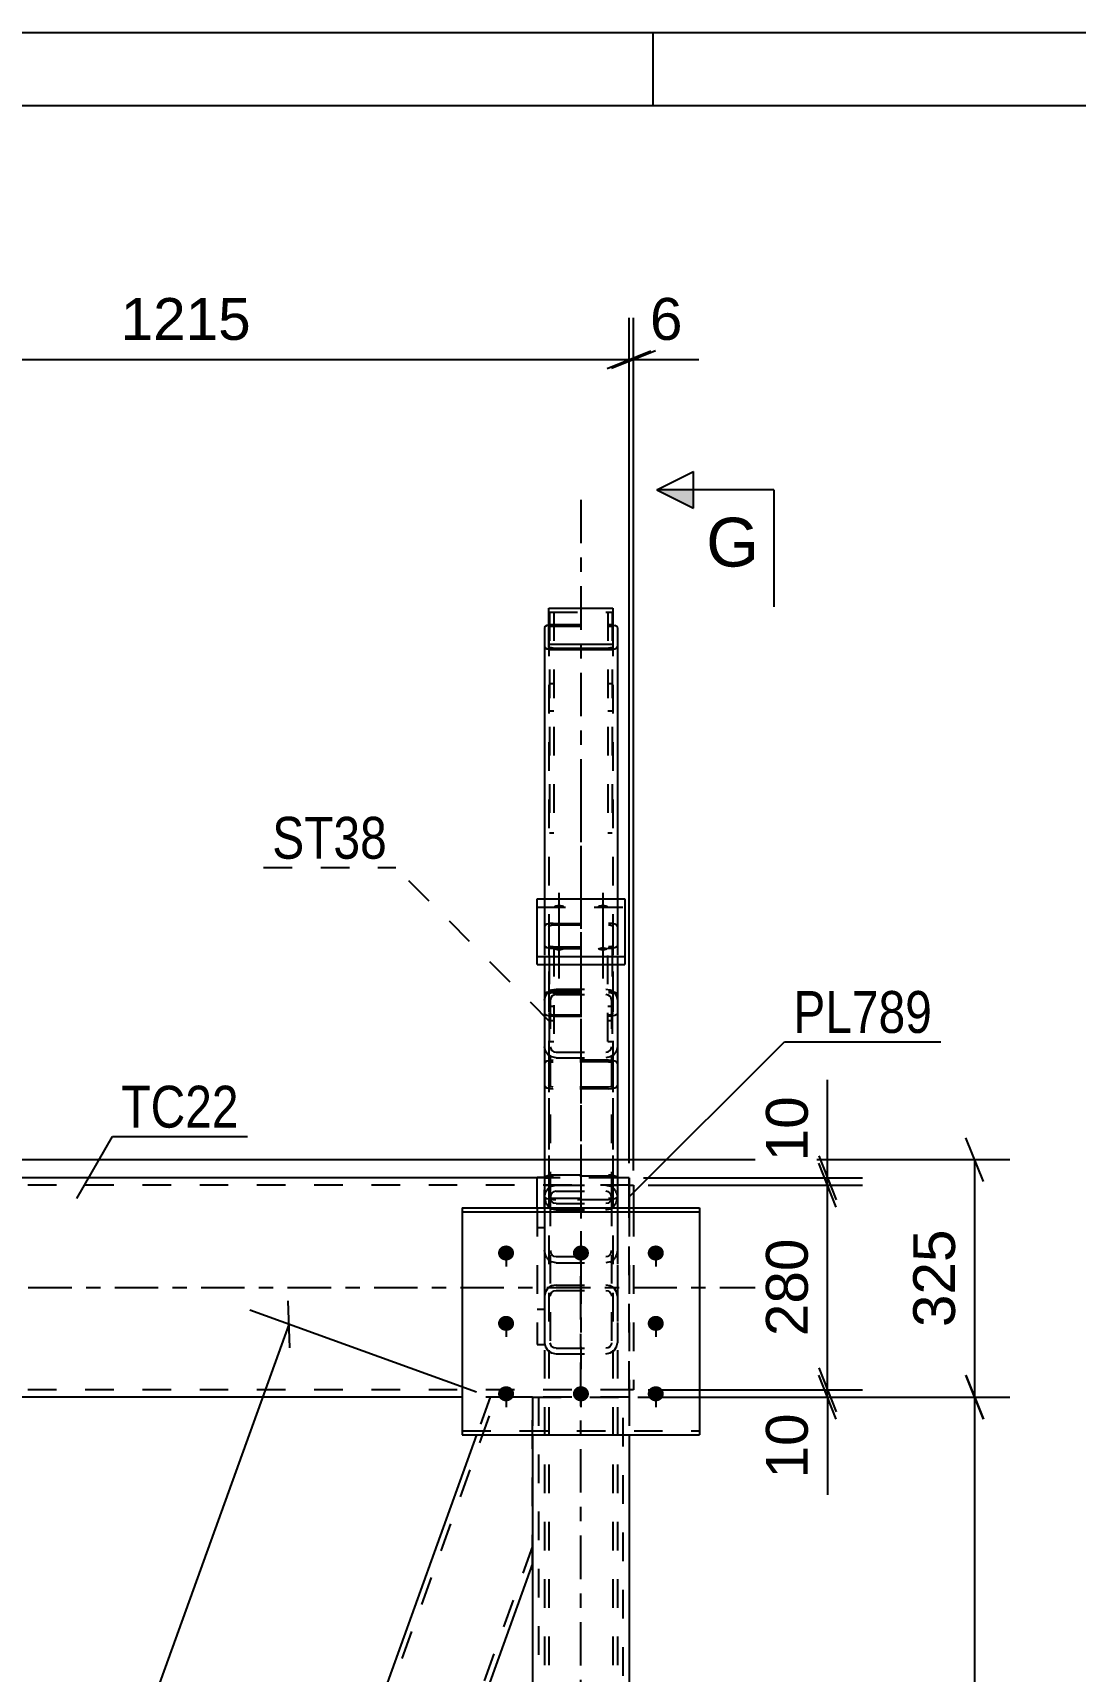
# Model space of a CAD drawing. Header units: millimetres. Extents: x -353 to 488, y -226 to 368.
# Drawn here: x -184.3 to -113, y 256.3 to 368.4 of the extents above; entities that cross this region are included whole.
import ezdxf

# ---------------------------------------------------------------- set-up
doc = ezdxf.new("R2010")
doc.units = ezdxf.units.MM
doc.linetypes.add('DXK_LINE_DOT2', pattern=[3.9198, 1.9599, -1.9599])
doc.linetypes.add('DXK_LINE_DOT3', pattern=[5.9187, 2.979, -0.9799, 0.9799, -0.9799])
doc.styles.add('Arial', font='ARIAL.TTF', dxfattribs={"height": 0.2})
doc.styles.add('Arial Narrow', font='ARIALN.TTF', dxfattribs={"height": 0.2})

# ---------------------------------------------------------------- blocks, each defined once
blk = doc.blocks.new('Unknown-284857872-7001')
at = {"color": 5, "linetype": 'Continuous'}
for p, q in [((488.14, 368.39), (-352.86, 368.39)), ((-141.86, 363.39), (-141.86, 368.39)), ((483.14, 363.39), (-347.86, 363.39))]:
    blk.add_line(p, q, dxfattribs=at)
blk = doc.blocks.new('Part-284857872-17373 - 17312')
at = {"color": 2, "linetype": 'Continuous'}
for p, q in [((-149.01, 326.28), (-149.01, 329.01)), ((-149.01, 329.01), (-144.61, 329.01)), ((-144.61, 329.01), (-144.61, 326.28)), ((-149.01, 326.56), (-144.61, 326.56)), ((-149.01, 326.28), (-144.61, 326.28))]:
    blk.add_line(p, q, dxfattribs=at)
at = {"color": 7, "linetype": 'DXK_LINE_DOT2'}
blk.add_line((-149.01, 328.73), (-144.61, 328.73), dxfattribs=at)
blk = doc.blocks.new('Part-284857872-17313 - 17312')
at = {"color": 2, "linetype": 'Continuous'}
for p, q in [((-149.81, 290.03), (-204.24, 290.03)), ((-143.51, 290.03), (-144.31, 290.03)), ((-143.51, 290.03), (-143.51, 289.03)), ((-143.51, 289.03), (-143.51, 287.98)), ((-154.93, 275.03), (-204.24, 275.03))]:
    blk.add_line(p, q, dxfattribs=at)
at = {"color": 7, "linetype": 'DXK_LINE_DOT2'}
for p, q in [((-204.24, 290.03), (-204.24, 275.03)), ((-143.51, 289.53), (-204.24, 289.53)), ((-144.31, 290.03), (-149.81, 290.03)), ((-143.51, 289.03), (-143.51, 289.96)), ((-143.51, 287.98), (-143.51, 275.03)), ((-143.51, 275.53), (-204.24, 275.53)), ((-143.51, 275.03), (-154.93, 275.03)), ((-143.51, 275.53), (-143.51, 275.57))]:
    blk.add_line(p, q, dxfattribs=at)
at = {"color": 7, "linetype": 'DXK_LINE_DOT3'}
blk.add_line((-214.24, 282.53), (-133.51, 282.53), dxfattribs=at)
blk = doc.blocks.new('Part-284857872-17315 - 17312')
at = {"color": 7, "linetype": 'DXK_LINE_DOT2'}
for p, q in [((-204.24, 131.77), (-152.59, 275.03)), ((-153.02, 275.03), (-153.95, 272.44)), ((-150.11, 275.03), (-153.02, 275.03)), ((-150.11, 275.03), (-150.11, 272.44)), ((-150.11, 264.83), (-198.52, 130.53))]:
    blk.add_line(p, q, dxfattribs=at)
at = {"color": 2, "linetype": 'Continuous'}
for p, q in [((-153.95, 272.44), (-204.24, 132.95)), ((-150.11, 272.44), (-150.11, 263.65)), ((-150.11, 263.65), (-198.09, 130.53))]:
    blk.add_line(p, q, dxfattribs=at)
blk = doc.blocks.new('Part-284857872-17316 - 17312')
at = {"color": 7, "linetype": 'DXK_LINE_DOT3'}
blk.add_line((-146.81, 120.53), (-146.81, 285.03), dxfattribs=at)
at = {"color": 7, "linetype": 'DXK_LINE_DOT2'}
for p, q in [((-150.11, 263.65), (-150.11, 275.03)), ((-150.11, 275.03), (-143.51, 275.03)), ((-149.71, 275.03), (-149.71, 130.53)), ((-143.91, 130.53), (-143.91, 275.03)), ((-143.51, 275.03), (-143.51, 272.44))]:
    blk.add_line(p, q, dxfattribs=at)
at = {"color": 2, "linetype": 'Continuous'}
for p, q in [((-143.51, 272.44), (-143.51, 130.53)), ((-150.11, 263.65), (-150.11, 130.53))]:
    blk.add_line(p, q, dxfattribs=at)
blk = doc.blocks.new('Part-284857872-17319 - 17312')
at = {"color": 7, "linetype": 'DXK_LINE_DOT2'}
for p, q in [((-148.81, 289.47), (-148.51, 289.54)), ((-148.51, 289.54), (-145.11, 289.54)), ((-145.11, 289.54), (-144.8, 289.47)), ((-149.31, 288.68), (-149.31, 278.75)), ((-149.3, 288.73), (-149.26, 288.93)), ((-149.26, 288.93), (-149.24, 289.01)), ((-148.87, 288.85), (-148.91, 288.68)), ((-148.91, 288.68), (-148.91, 278.75)), ((-148.51, 289.11), (-148.66, 289.08)), ((-148.51, 289.11), (-145.11, 289.11)), ((-144.95, 289.08), (-145.11, 289.11)), ((-144.71, 288.68), (-144.74, 288.85)), ((-144.71, 288.68), (-144.71, 278.75)), ((-144.37, 289.01), (-144.35, 288.93)), ((-144.35, 288.93), (-144.31, 288.73)), ((-144.31, 287.98), (-144.31, 278.75)), ((-149.24, 284.74), (-149.31, 285.07)), ((-148.91, 285.07), (-148.87, 284.9)), ((-144.74, 284.9), (-144.71, 285.07)), ((-144.31, 285.07), (-144.37, 284.74)), ((-148.51, 284.22), (-148.81, 284.28)), ((-148.66, 284.67), (-148.51, 284.64)), ((-148.51, 284.64), (-145.11, 284.64)), ((-148.51, 284.22), (-145.11, 284.22)), ((-145.11, 284.64), (-144.95, 284.67)), ((-144.8, 284.28), (-145.11, 284.22)), ((-148.81, 282.64), (-149.07, 282.48)), ((-148.51, 282.7), (-148.81, 282.64)), ((-148.51, 282.7), (-145.11, 282.7)), ((-144.8, 282.64), (-145.11, 282.7)), ((-144.54, 282.48), (-144.8, 282.64)), ((-149.24, 282.23), (-149.31, 281.94)), ((-149.07, 282.48), (-149.24, 282.23)), ((-148.91, 281.94), (-148.87, 282.09)), ((-148.87, 282.09), (-148.79, 282.21)), ((-148.79, 282.21), (-148.66, 282.29)), ((-148.66, 282.29), (-148.51, 282.32)), ((-148.51, 282.32), (-145.11, 282.32)), ((-145.11, 282.32), (-144.95, 282.29)), ((-144.95, 282.29), (-144.82, 282.21)), ((-144.82, 282.21), (-144.74, 282.09)), ((-144.74, 282.09), (-144.71, 281.94)), ((-144.37, 282.23), (-144.54, 282.48)), ((-144.31, 281.94), (-144.37, 282.23)), ((-149.31, 278.75), (-149.24, 278.46)), ((-149.24, 278.46), (-149.07, 278.22)), ((-149.07, 278.22), (-148.81, 278.05)), ((-148.87, 278.61), (-148.91, 278.75)), ((-148.79, 278.48), (-148.87, 278.61)), ((-148.81, 278.05), (-148.51, 278)), ((-148.66, 278.4), (-148.79, 278.48)), ((-148.51, 278.37), (-148.66, 278.4)), ((-148.51, 278.37), (-145.11, 278.37)), ((-144.95, 278.4), (-145.11, 278.37)), ((-145.11, 278), (-144.8, 278.05)), ((-144.82, 278.48), (-144.95, 278.4)), ((-144.74, 278.61), (-144.82, 278.48)), ((-144.8, 278.05), (-144.54, 278.22)), ((-144.71, 278.75), (-144.74, 278.61)), ((-144.54, 278.22), (-144.37, 278.46)), ((-144.37, 278.46), (-144.31, 278.75)), ((-148.51, 278), (-145.11, 278))]:
    blk.add_line(p, q, dxfattribs=at)
at = {"color": 7, "linetype": 'DXK_LINE_DOT3'}
blk.add_line((-146.81, 290.3), (-146.81, 276.93), dxfattribs=at)
at = {"color": 2, "linetype": 'Continuous'}
for p, q in [((-149.31, 288.68), (-149.3, 288.73)), ((-144.31, 288.73), (-144.31, 288.68)), ((-144.31, 288.68), (-144.31, 287.98))]:
    blk.add_line(p, q, dxfattribs=at)
at = {"color": 7, "linetype": 'DXK_LINE_DOT2'}
for centre, radius, start, end in [((-148.47, 288.72), 0.827, 114.32, 159.2417), ((-145.14, 288.72), 0.827, 20.7583, 65.68), ((-148.49, 288.7), 0.414, 114.32, 159.2417), ((-145.12, 288.7), 0.414, 20.7583, 65.68), ((-148.49, 285.05), 0.414, 200.7583, 245.68), ((-145.12, 285.05), 0.414, 294.32, 339.2417), ((-148.47, 285.03), 0.827, 200.7583, 245.68), ((-145.14, 285.03), 0.827, 294.32, 339.2417)]:
    blk.add_arc(centre, radius, start, end, dxfattribs=at)
blk = doc.blocks.new('Part-284857872-17330 - 17312')
at = {"color": 2, "linetype": 'Continuous'}
for p, q in [((-154.93, 287.98), (-138.68, 287.98)), ((-154.93, 287.98), (-154.93, 272.44)), ((-154.93, 287.71), (-138.68, 287.71)), ((-138.68, 287.98), (-138.68, 272.44)), ((-154.93, 272.44), (-138.68, 272.44))]:
    blk.add_line(p, q, dxfattribs=at)
at = {"color": 7, "linetype": 'DXK_LINE_DOT2'}
blk.add_line((-154.93, 272.71), (-138.68, 272.71), dxfattribs=at)
blk = doc.blocks.new('Part-284857872-17335 - 17312')
at = {"color": 2, "linetype": 'Continuous'}
for p, q in [((-149.81, 287.98), (-149.81, 290.07)), ((-149.81, 290.07), (-149.31, 290.07)), ((-149.31, 287.98), (-149.31, 289.21))]:
    blk.add_line(p, q, dxfattribs=at)
at = {"color": 7, "linetype": 'DXK_LINE_DOT2'}
for p, q in [((-149.31, 290.07), (-149.31, 287.98)), ((-149.81, 287.98), (-149.81, 278.64)), ((-149.31, 287.98), (-149.31, 278.64)), ((-149.81, 286.63), (-149.31, 286.63)), ((-149.31, 281.02), (-149.81, 281.02)), ((-149.81, 278.64), (-149.31, 278.64))]:
    blk.add_line(p, q, dxfattribs=at)
blk = doc.blocks.new('Part-284857872-17361 - 17312')
at = {"color": 7, "linetype": 'DXK_LINE_DOT3'}
blk.add_line((-146.81, 304.02), (-146.81, 284.05), dxfattribs=at)
at = {"color": 7, "linetype": 'DXK_LINE_DOT2'}
for p, q in [((-149.24, 302.49), (-149.07, 302.73)), ((-149.07, 302.73), (-148.81, 302.89)), ((-148.81, 302.89), (-148.51, 302.95)), ((-148.51, 302.95), (-145.11, 302.95)), ((-145.11, 302.95), (-144.8, 302.89)), ((-144.8, 302.89), (-144.54, 302.73)), ((-144.54, 302.73), (-144.37, 302.49)), ((-149.31, 302.2), (-149.24, 302.49)), ((-149.31, 302.2), (-149.31, 288.7)), ((-148.87, 302.34), (-148.91, 302.2)), ((-148.91, 302.2), (-148.91, 288.7)), ((-148.79, 302.46), (-148.87, 302.34)), ((-148.66, 302.54), (-148.79, 302.46)), ((-148.51, 302.57), (-148.66, 302.54)), ((-148.51, 302.57), (-145.11, 302.57)), ((-144.95, 302.54), (-145.11, 302.57)), ((-144.82, 302.46), (-144.95, 302.54)), ((-144.74, 302.34), (-144.82, 302.46)), ((-144.71, 302.2), (-144.74, 302.34)), ((-144.71, 302.2), (-144.71, 288.7)), ((-144.37, 302.49), (-144.31, 302.2)), ((-144.31, 302.2), (-144.31, 288.7)), ((-149.24, 298.71), (-149.31, 299)), ((-149.07, 298.47), (-149.24, 298.71)), ((-148.81, 298.31), (-149.07, 298.47)), ((-148.91, 299), (-148.87, 298.86)), ((-148.87, 298.86), (-148.79, 298.74)), ((-148.51, 298.25), (-148.81, 298.31)), ((-148.79, 298.74), (-148.66, 298.65)), ((-148.66, 298.65), (-148.51, 298.63)), ((-148.51, 298.63), (-145.11, 298.63)), ((-148.51, 298.25), (-145.11, 298.25)), ((-145.11, 298.63), (-144.95, 298.65)), ((-144.8, 298.31), (-145.11, 298.25)), ((-144.95, 298.65), (-144.82, 298.74)), ((-144.82, 298.74), (-144.74, 298.86)), ((-144.54, 298.47), (-144.8, 298.31)), ((-144.74, 298.86), (-144.71, 299)), ((-144.37, 298.71), (-144.54, 298.47)), ((-144.31, 299), (-144.37, 298.71)), ((-144.31, 290.03), (-149.31, 290.03)), ((-149.31, 288.7), (-149.24, 288.38)), ((-148.87, 288.54), (-148.91, 288.7)), ((-148.51, 288.28), (-148.66, 288.31)), ((-148.51, 288.28), (-145.11, 288.28)), ((-144.95, 288.31), (-145.11, 288.28)), ((-144.71, 288.7), (-144.74, 288.54)), ((-144.37, 288.38), (-144.31, 288.7)), ((-148.81, 287.91), (-148.51, 287.85)), ((-148.51, 287.85), (-145.11, 287.85)), ((-145.11, 287.85), (-144.8, 287.91))]:
    blk.add_line(p, q, dxfattribs=at)
for centre, radius, start, end in [((-148.47, 288.67), 0.827, 200.7628, 245.6849), ((-148.49, 288.68), 0.414, 200.7628, 245.6849), ((-145.12, 288.68), 0.414, 294.3151, 339.2372), ((-145.14, 288.67), 0.827, 294.3151, 339.2372)]:
    blk.add_arc(centre, radius, start, end, dxfattribs=at)
blk = doc.blocks.new('Part-284857872-17362 - 17312')
at = {"color": 7, "linetype": 'DXK_LINE_DOT2'}
for p, q in [((-149.26, 297.94), (-149.31, 297.85)), ((-149.31, 297.85), (-149.31, 130.53)), ((-149.13, 298.02), (-149.26, 297.94)), ((-148.93, 298.07), (-149.13, 298.02)), ((-149.01, 297.85), (-148.98, 297.9)), ((-149.01, 297.85), (-149.01, 130.53)), ((-148.98, 297.9), (-148.92, 297.93)), ((-148.71, 298.09), (-148.93, 298.07)), ((-148.92, 297.93), (-148.82, 297.96)), ((-148.82, 297.96), (-148.71, 297.97)), ((-144.91, 298.09), (-148.71, 298.09)), ((-144.91, 297.97), (-148.71, 297.97)), ((-144.68, 298.07), (-144.91, 298.09)), ((-144.91, 297.97), (-144.79, 297.96)), ((-144.79, 297.96), (-144.69, 297.93)), ((-144.69, 297.93), (-144.63, 297.9)), ((-144.48, 298.02), (-144.68, 298.07)), ((-144.63, 297.9), (-144.61, 297.85)), ((-144.61, 297.85), (-144.61, 130.53)), ((-144.35, 297.94), (-144.48, 298.02)), ((-144.31, 297.85), (-144.35, 297.94)), ((-144.31, 297.85), (-144.31, 130.53)), ((-149.31, 296.35), (-149.26, 296.26)), ((-149.26, 296.26), (-149.13, 296.19)), ((-149.13, 296.19), (-148.93, 296.14)), ((-148.98, 296.31), (-149.01, 296.35)), ((-148.92, 296.27), (-148.98, 296.31)), ((-148.93, 296.14), (-148.71, 296.12)), ((-148.82, 296.25), (-148.92, 296.27)), ((-148.71, 296.24), (-148.82, 296.25)), ((-144.91, 296.24), (-148.71, 296.24)), ((-144.91, 296.12), (-148.71, 296.12)), ((-144.79, 296.25), (-144.91, 296.24)), ((-144.91, 296.12), (-144.68, 296.14)), ((-144.69, 296.27), (-144.79, 296.25)), ((-144.63, 296.31), (-144.69, 296.27)), ((-144.68, 296.14), (-144.48, 296.19)), ((-144.61, 296.35), (-144.63, 296.31)), ((-144.48, 296.19), (-144.35, 296.26)), ((-144.35, 296.26), (-144.31, 296.35))]:
    blk.add_line(p, q, dxfattribs=at)
blk = doc.blocks.new('Part-284857872-17365 - 17312')
at = {"color": 7, "linetype": 'DXK_LINE_DOT3'}
blk.add_line((-146.81, 336.43), (-146.81, 292.54), dxfattribs=at)
at = {"color": 2, "linetype": 'Continuous'}
for p, q in [((-149.26, 327.76), (-149.31, 327.68)), ((-149.31, 327.68), (-149.31, 309.12)), ((-149.13, 327.83), (-149.26, 327.76)), ((-149.01, 327.85), (-149.13, 327.83)), ((-144.61, 327.85), (-144.48, 327.83)), ((-144.35, 327.76), (-144.48, 327.83)), ((-144.31, 327.68), (-144.35, 327.76)), ((-144.31, 327.68), (-144.31, 309.12)), ((-149.31, 326.38), (-149.26, 326.3)), ((-149.26, 326.3), (-149.13, 326.24)), ((-148.71, 326.28), (-144.91, 326.28)), ((-144.48, 326.24), (-144.35, 326.3)), ((-144.35, 326.3), (-144.31, 326.38)), ((-149.13, 326.24), (-148.93, 326.19)), ((-148.93, 326.19), (-148.71, 326.18)), ((-148.71, 326.18), (-144.91, 326.18)), ((-144.91, 326.18), (-144.68, 326.19)), ((-144.68, 326.19), (-144.48, 326.24))]:
    blk.add_line(p, q, dxfattribs=at)
at = {"color": 7, "linetype": 'DXK_LINE_DOT2'}
for p, q in [((-148.93, 327.87), (-149.01, 327.85)), ((-149.01, 327.68), (-148.98, 327.72)), ((-149.01, 327.68), (-149.01, 301.29)), ((-148.98, 327.72), (-148.92, 327.75)), ((-148.71, 327.89), (-148.93, 327.87)), ((-148.92, 327.75), (-148.82, 327.78)), ((-148.82, 327.78), (-148.71, 327.78)), ((-148.71, 327.89), (-144.91, 327.89)), ((-148.71, 327.78), (-144.91, 327.78)), ((-144.91, 327.89), (-144.68, 327.87)), ((-144.91, 327.78), (-144.79, 327.78)), ((-144.79, 327.78), (-144.69, 327.75)), ((-144.69, 327.75), (-144.63, 327.72)), ((-144.68, 327.87), (-144.61, 327.85)), ((-144.63, 327.72), (-144.61, 327.68)), ((-144.61, 327.68), (-144.61, 301.29)), ((-148.98, 326.34), (-149.01, 326.38)), ((-148.92, 326.31), (-148.98, 326.34)), ((-148.82, 326.29), (-148.92, 326.31)), ((-148.71, 326.28), (-148.82, 326.29)), ((-144.79, 326.29), (-144.91, 326.28)), ((-144.69, 326.31), (-144.79, 326.29)), ((-144.63, 326.34), (-144.69, 326.31)), ((-144.61, 326.38), (-144.63, 326.34)), ((-149.31, 309.12), (-149.31, 301.29)), ((-144.31, 309.12), (-144.31, 301.29)), ((-149.26, 302.67), (-149.13, 302.74)), ((-149.13, 302.74), (-148.93, 302.78)), ((-148.93, 302.78), (-148.71, 302.8)), ((-148.71, 302.8), (-144.91, 302.8)), ((-144.91, 302.8), (-144.68, 302.78)), ((-144.68, 302.78), (-144.48, 302.74)), ((-144.48, 302.74), (-144.35, 302.67)), ((-149.31, 302.59), (-149.26, 302.67)), ((-148.98, 302.63), (-149.01, 302.59)), ((-148.92, 302.66), (-148.98, 302.63)), ((-148.82, 302.69), (-148.92, 302.66)), ((-148.71, 302.69), (-148.82, 302.69)), ((-148.71, 302.69), (-144.91, 302.69)), ((-144.79, 302.69), (-144.91, 302.69)), ((-144.69, 302.66), (-144.79, 302.69)), ((-144.63, 302.63), (-144.69, 302.66)), ((-144.61, 302.59), (-144.63, 302.63)), ((-144.35, 302.67), (-144.31, 302.59)), ((-149.26, 301.21), (-149.31, 301.29)), ((-149.13, 301.15), (-149.26, 301.21)), ((-148.93, 301.1), (-149.13, 301.15)), ((-149.01, 301.29), (-148.98, 301.25)), ((-148.98, 301.25), (-148.92, 301.22)), ((-148.71, 301.09), (-148.93, 301.1)), ((-148.92, 301.22), (-148.82, 301.2)), ((-148.82, 301.2), (-148.71, 301.19)), ((-148.71, 301.19), (-144.91, 301.19)), ((-148.71, 301.09), (-144.91, 301.09)), ((-144.91, 301.19), (-144.79, 301.2)), ((-144.68, 301.1), (-144.91, 301.09)), ((-144.79, 301.2), (-144.69, 301.22)), ((-144.69, 301.22), (-144.63, 301.25)), ((-144.48, 301.15), (-144.68, 301.1)), ((-144.63, 301.25), (-144.61, 301.29)), ((-144.35, 301.21), (-144.48, 301.15)), ((-144.31, 301.29), (-144.35, 301.21))]:
    blk.add_line(p, q, dxfattribs=at)
blk = doc.blocks.new('Part-284857872-17366 - 17312')
at = {"color": 7, "linetype": 'DXK_LINE_DOT3'}
blk.add_line((-146.81, 315.98), (-146.81, 279.99), dxfattribs=at)
at = {"color": 7, "linetype": 'DXK_LINE_DOT2'}
for p, q in [((-149.26, 307.32), (-149.31, 307.24)), ((-149.31, 307.24), (-149.31, 304.62)), ((-149.13, 307.38), (-149.26, 307.32)), ((-148.93, 307.43), (-149.13, 307.38)), ((-149.01, 307.24), (-148.98, 307.28)), ((-149.01, 307.24), (-149.01, 288.74)), ((-148.98, 307.28), (-148.92, 307.31)), ((-148.71, 307.44), (-148.93, 307.43)), ((-148.92, 307.31), (-148.82, 307.33)), ((-148.82, 307.33), (-148.71, 307.34)), ((-148.71, 307.44), (-144.91, 307.44)), ((-148.71, 307.34), (-144.91, 307.34)), ((-144.68, 307.43), (-144.91, 307.44)), ((-144.91, 307.34), (-144.79, 307.33)), ((-144.79, 307.33), (-144.69, 307.31)), ((-144.69, 307.31), (-144.63, 307.28)), ((-144.48, 307.38), (-144.68, 307.43)), ((-144.63, 307.28), (-144.61, 307.24)), ((-144.61, 307.24), (-144.61, 288.74)), ((-144.35, 307.32), (-144.48, 307.38)), ((-144.31, 307.24), (-144.35, 307.32)), ((-144.31, 307.24), (-144.31, 304.62)), ((-149.31, 305.94), (-149.26, 305.86)), ((-149.26, 305.86), (-149.13, 305.79)), ((-149.13, 305.79), (-148.93, 305.75)), ((-148.98, 305.9), (-149.01, 305.94)), ((-148.92, 305.87), (-148.98, 305.9)), ((-148.93, 305.75), (-148.71, 305.73)), ((-148.82, 305.84), (-148.92, 305.87)), ((-148.71, 305.84), (-148.82, 305.84)), ((-148.71, 305.84), (-144.91, 305.84)), ((-148.71, 305.73), (-144.91, 305.73)), ((-144.79, 305.84), (-144.91, 305.84)), ((-144.91, 305.73), (-144.68, 305.75)), ((-144.69, 305.87), (-144.79, 305.84)), ((-144.63, 305.9), (-144.69, 305.87)), ((-144.68, 305.75), (-144.48, 305.79)), ((-144.61, 305.94), (-144.63, 305.9)), ((-144.48, 305.79), (-144.35, 305.86)), ((-144.35, 305.86), (-144.31, 305.94)), ((-149.31, 290.04), (-149.26, 290.12)), ((-149.31, 290.04), (-149.26, 290.04)), ((-149.31, 290.03), (-149.26, 290.03)), ((-149.31, 289.53), (-149.01, 289.53)), ((-149.26, 290.12), (-149.13, 290.18)), ((-149.26, 290.04), (-149.01, 290.03)), ((-149.26, 290.03), (-149.01, 290.03)), ((-149.13, 290.18), (-148.93, 290.23)), ((-148.98, 290.08), (-149.01, 290.03)), ((-148.92, 290.11), (-148.98, 290.08)), ((-148.93, 290.23), (-148.71, 290.24)), ((-148.82, 290.13), (-148.92, 290.11)), ((-148.71, 290.14), (-148.82, 290.13)), ((-148.71, 290.24), (-144.91, 290.24)), ((-144.91, 290.14), (-148.71, 290.14)), ((-144.91, 290.24), (-144.68, 290.23)), ((-144.79, 290.13), (-144.91, 290.14)), ((-144.69, 290.11), (-144.79, 290.13)), ((-144.63, 290.08), (-144.69, 290.11)), ((-144.68, 290.23), (-144.48, 290.18)), ((-144.61, 290.04), (-144.63, 290.08)), ((-144.31, 290.03), (-144.61, 290.04)), ((-144.31, 290.03), (-144.61, 290.03)), ((-144.61, 289.53), (-144.31, 289.53)), ((-144.48, 290.18), (-144.35, 290.12)), ((-144.35, 290.12), (-144.31, 290.03)), ((-149.31, 289.21), (-149.31, 288.74)), ((-149.01, 288.74), (-148.98, 288.7)), ((-148.98, 288.7), (-148.92, 288.67)), ((-148.92, 288.67), (-148.82, 288.64)), ((-148.82, 288.64), (-148.71, 288.64)), ((-148.71, 288.64), (-144.91, 288.64)), ((-145.08, 288.53), (-148.53, 288.53)), ((-144.91, 288.64), (-144.79, 288.64)), ((-144.79, 288.64), (-144.69, 288.67)), ((-144.69, 288.67), (-144.63, 288.7)), ((-144.63, 288.7), (-144.61, 288.74))]:
    blk.add_line(p, q, dxfattribs=at)
at = {"color": 2, "linetype": 'Continuous'}
for p, q in [((-149.31, 304.62), (-149.31, 289.21)), ((-144.31, 304.62), (-144.31, 288.74)), ((-149.26, 288.66), (-149.31, 288.74)), ((-149.13, 288.59), (-149.26, 288.66)), ((-148.93, 288.55), (-149.13, 288.59)), ((-148.71, 288.53), (-148.93, 288.55)), ((-148.53, 288.53), (-148.71, 288.53)), ((-144.91, 288.53), (-145.08, 288.53)), ((-144.68, 288.55), (-144.91, 288.53)), ((-144.48, 288.59), (-144.68, 288.55)), ((-144.35, 288.66), (-144.48, 288.59)), ((-144.31, 288.74), (-144.35, 288.66))]:
    blk.add_line(p, q, dxfattribs=at)
blk = doc.blocks.new('Part-284857872-17367 - 17312')
at = {"color": 2, "linetype": 'Continuous'}
for p, q in [((-149.81, 304.62), (-149.81, 309.12)), ((-149.81, 309.12), (-143.81, 309.12)), ((-143.81, 309.12), (-143.81, 304.62)), ((-149.81, 305.18), (-143.81, 305.18)), ((-149.81, 304.62), (-143.81, 304.62))]:
    blk.add_line(p, q, dxfattribs=at)
at = {"color": 7, "linetype": 'DXK_LINE_DOT2'}
blk.add_line((-149.81, 308.55), (-143.81, 308.55), dxfattribs=at)
blk = doc.blocks.new('Part-284857872-17372 - 17312')
at = {"color": 7, "linetype": 'DXK_LINE_DOT2'}
for p, q in [((-148.96, 328.73), (-148.96, 313.65)), ((-148.96, 328.73), (-148.66, 328.73)), ((-148.66, 328.73), (-148.66, 313.65)), ((-148.96, 327.89), (-148.66, 327.89)), ((-148.66, 323.84), (-148.96, 323.84)), ((-148.66, 321.96), (-148.96, 321.96)), ((-148.96, 313.65), (-148.66, 313.65))]:
    blk.add_line(p, q, dxfattribs=at)
blk = doc.blocks.new('Part-284857872-17374 - 17312')
at = {"color": 7, "linetype": 'DXK_LINE_DOT2'}
for p, q in [((-144.96, 299.36), (-144.96, 305.77)), ((-144.96, 305.77), (-144.66, 305.77)), ((-144.66, 305.77), (-144.66, 299.36)), ((-144.96, 301.78), (-144.66, 301.78)), ((-144.96, 300.81), (-144.66, 300.81)), ((-144.96, 299.36), (-144.66, 299.36))]:
    blk.add_line(p, q, dxfattribs=at)
blk = doc.blocks.new('Part-284857872-17375 - 17312')
at = {"color": 7, "linetype": 'DXK_LINE_DOT2'}
for p, q in [((-148.96, 299.36), (-148.96, 305.77)), ((-148.96, 305.77), (-148.66, 305.77)), ((-148.66, 305.77), (-148.66, 299.36)), ((-148.96, 301.78), (-148.66, 301.78)), ((-148.96, 300.81), (-148.66, 300.81)), ((-148.96, 299.36), (-148.66, 299.36))]:
    blk.add_line(p, q, dxfattribs=at)
blk = doc.blocks.new('Part-284857872-17376 - 17312')
at = {"color": 7, "linetype": 'DXK_LINE_DOT2'}
for p, q in [((-144.96, 328.73), (-144.96, 313.65)), ((-144.96, 328.73), (-144.66, 328.73)), ((-144.66, 328.73), (-144.66, 313.65)), ((-144.96, 327.89), (-144.66, 327.89)), ((-144.66, 323.84), (-144.96, 323.84)), ((-144.66, 321.96), (-144.96, 321.96)), ((-144.96, 313.65), (-144.66, 313.65))]:
    blk.add_line(p, q, dxfattribs=at)
blk = doc.blocks.new('Part-284857872-17386 - 17312')
at = {"color": 2, "linetype": 'Continuous'}
for p, q in [((-143.51, 289.53), (-143.21, 289.53)), ((-143.21, 289.53), (-143.21, 287.98))]:
    blk.add_line(p, q, dxfattribs=at)
at = {"color": 7, "linetype": 'DXK_LINE_DOT2'}
for p, q in [((-143.51, 275.53), (-143.51, 289.53)), ((-143.21, 287.98), (-143.21, 275.53)), ((-143.21, 275.53), (-143.51, 275.53))]:
    blk.add_line(p, q, dxfattribs=at)
blk = doc.blocks.new('Bolt-284857872-17406 - 17312')
at = {"linetype": 'Continuous'}
for points in [[(-151.93, 285.41), (-151.82, 285.39), (-151.71, 285.36), (-151.61, 285.31), (-151.52, 285.23), (-151.45, 285.15), (-151.41, 285.05), (-151.38, 284.94), (-151.38, 284.83), (-151.41, 284.73), (-151.45, 284.63), (-151.52, 284.54), (-151.61, 284.47), (-151.71, 284.42), (-151.82, 284.38), (-151.93, 284.37), (-152.04, 284.38), (-152.15, 284.42), (-152.25, 284.47), (-152.34, 284.54), (-152.41, 284.63), (-152.45, 284.73), (-152.48, 284.83), (-152.48, 284.94), (-152.45, 285.05), (-152.41, 285.15), (-152.34, 285.23), (-152.25, 285.31), (-152.15, 285.36), (-152.04, 285.39)], [(-146.81, 285.41), (-146.69, 285.39), (-146.58, 285.36), (-146.48, 285.31), (-146.4, 285.23), (-146.33, 285.15), (-146.28, 285.05), (-146.26, 284.94), (-146.26, 284.83), (-146.28, 284.73), (-146.33, 284.63), (-146.4, 284.54), (-146.48, 284.47), (-146.58, 284.42), (-146.69, 284.38), (-146.81, 284.37), (-146.92, 284.38), (-147.03, 284.42), (-147.13, 284.47), (-147.21, 284.54), (-147.28, 284.63), (-147.33, 284.73), (-147.35, 284.83), (-147.35, 284.94), (-147.33, 285.05), (-147.28, 285.15), (-147.21, 285.23), (-147.13, 285.31), (-147.03, 285.36), (-146.92, 285.39)], [(-141.68, 285.41), (-141.57, 285.39), (-141.46, 285.36), (-141.36, 285.31), (-141.27, 285.23), (-141.2, 285.15), (-141.16, 285.05), (-141.13, 284.94), (-141.13, 284.83), (-141.16, 284.73), (-141.2, 284.63), (-141.27, 284.54), (-141.36, 284.47), (-141.46, 284.42), (-141.57, 284.38), (-141.68, 284.37), (-141.79, 284.38), (-141.9, 284.42), (-142, 284.47), (-142.09, 284.54), (-142.16, 284.63), (-142.2, 284.73), (-142.23, 284.83), (-142.23, 284.94), (-142.2, 285.05), (-142.16, 285.15), (-142.09, 285.23), (-142, 285.31), (-141.9, 285.36), (-141.79, 285.39)], [(-151.93, 280.59), (-151.82, 280.58), (-151.71, 280.55), (-151.61, 280.49), (-151.52, 280.42), (-151.45, 280.33), (-151.41, 280.23), (-151.38, 280.13), (-151.38, 280.02), (-151.41, 279.91), (-151.45, 279.81), (-151.52, 279.73), (-151.61, 279.65), (-151.71, 279.6), (-151.82, 279.57), (-151.93, 279.56), (-152.04, 279.57), (-152.15, 279.6), (-152.25, 279.65), (-152.34, 279.73), (-152.41, 279.81), (-152.45, 279.91), (-152.48, 280.02), (-152.48, 280.13), (-152.45, 280.23), (-152.41, 280.33), (-152.34, 280.42), (-152.25, 280.49), (-152.15, 280.55), (-152.04, 280.58)], [(-141.68, 280.59), (-141.57, 280.58), (-141.46, 280.55), (-141.36, 280.49), (-141.27, 280.42), (-141.2, 280.33), (-141.16, 280.23), (-141.13, 280.13), (-141.13, 280.02), (-141.16, 279.91), (-141.2, 279.81), (-141.27, 279.73), (-141.36, 279.65), (-141.46, 279.6), (-141.57, 279.57), (-141.68, 279.56), (-141.79, 279.57), (-141.9, 279.6), (-142, 279.65), (-142.09, 279.73), (-142.16, 279.81), (-142.2, 279.91), (-142.23, 280.02), (-142.23, 280.13), (-142.2, 280.23), (-142.16, 280.33), (-142.09, 280.42), (-142, 280.49), (-141.9, 280.55), (-141.79, 280.58)], [(-151.93, 275.77), (-151.82, 275.76), (-151.71, 275.73), (-151.61, 275.68), (-151.52, 275.6), (-151.45, 275.52), (-151.41, 275.42), (-151.38, 275.31), (-151.38, 275.2), (-151.41, 275.1), (-151.45, 275), (-151.52, 274.91), (-151.61, 274.84), (-151.71, 274.78), (-151.82, 274.75), (-151.93, 274.74), (-152.04, 274.75), (-152.15, 274.78), (-152.25, 274.84), (-152.34, 274.91), (-152.41, 275), (-152.45, 275.1), (-152.48, 275.2), (-152.48, 275.31), (-152.45, 275.42), (-152.41, 275.52), (-152.34, 275.6), (-152.25, 275.68), (-152.15, 275.73), (-152.04, 275.76)], [(-146.81, 275.77), (-146.69, 275.76), (-146.58, 275.73), (-146.48, 275.68), (-146.4, 275.6), (-146.33, 275.52), (-146.28, 275.42), (-146.26, 275.31), (-146.26, 275.2), (-146.28, 275.1), (-146.33, 275), (-146.4, 274.91), (-146.48, 274.84), (-146.58, 274.78), (-146.69, 274.75), (-146.81, 274.74), (-146.92, 274.75), (-147.03, 274.78), (-147.13, 274.84), (-147.21, 274.91), (-147.28, 275), (-147.33, 275.1), (-147.35, 275.2), (-147.35, 275.31), (-147.33, 275.42), (-147.28, 275.52), (-147.21, 275.6), (-147.13, 275.68), (-147.03, 275.73), (-146.92, 275.76)], [(-141.68, 275.77), (-141.57, 275.76), (-141.46, 275.73), (-141.36, 275.68), (-141.27, 275.6), (-141.2, 275.52), (-141.16, 275.42), (-141.13, 275.31), (-141.13, 275.2), (-141.16, 275.1), (-141.2, 275), (-141.27, 274.91), (-141.36, 274.84), (-141.46, 274.78), (-141.57, 274.75), (-141.68, 274.74), (-141.79, 274.75), (-141.9, 274.78), (-142, 274.84), (-142.09, 274.91), (-142.16, 275), (-142.2, 275.1), (-142.23, 275.2), (-142.23, 275.31), (-142.2, 275.42), (-142.16, 275.52), (-142.09, 275.6), (-142, 275.68), (-141.9, 275.73), (-141.79, 275.76)]]:
    blk.add_hatch(color=1, dxfattribs=at).paths.add_polyline_path(points)
at = {"color": 1, "linetype": 'Continuous'}
for p, q in [((-151.93, 285.38), (-151.93, 283.97)), ((-146.81, 285.38), (-146.81, 283.97)), ((-141.68, 285.38), (-141.68, 283.97)), ((-151.93, 280.57), (-151.93, 279.15)), ((-141.68, 280.57), (-141.68, 279.15)), ((-151.93, 275.75), (-151.93, 274.33)), ((-146.81, 275.75), (-146.81, 274.33)), ((-141.68, 275.75), (-141.68, 274.33))]:
    blk.add_line(p, q, dxfattribs=at)
blk = doc.blocks.new('Bolt-284857872-17412 - 17312')
at = {"linetype": 'Continuous'}
for points in [[(-148.31, 308.49), (-148.38, 308.49), (-148.45, 308.5), (-148.51, 308.51), (-148.57, 308.53), (-148.61, 308.55), (-148.64, 308.57), (-148.65, 308.59), (-148.65, 308.62), (-148.64, 308.64), (-148.61, 308.67), (-148.57, 308.69), (-148.51, 308.7), (-148.45, 308.71), (-148.38, 308.72), (-148.31, 308.72), (-148.23, 308.72), (-148.16, 308.71), (-148.1, 308.7), (-148.05, 308.69), (-148, 308.67), (-147.97, 308.64), (-147.96, 308.62), (-147.96, 308.59), (-147.97, 308.57), (-148, 308.55), (-148.05, 308.53), (-148.1, 308.51), (-148.16, 308.5), (-148.23, 308.49)], [(-145.31, 308.49), (-145.38, 308.49), (-145.45, 308.5), (-145.51, 308.51), (-145.57, 308.53), (-145.61, 308.55), (-145.64, 308.57), (-145.65, 308.59), (-145.65, 308.62), (-145.64, 308.64), (-145.61, 308.67), (-145.57, 308.69), (-145.51, 308.7), (-145.45, 308.71), (-145.38, 308.72), (-145.31, 308.72), (-145.23, 308.72), (-145.16, 308.71), (-145.1, 308.7), (-145.05, 308.69), (-145, 308.67), (-144.97, 308.64), (-144.96, 308.62), (-144.96, 308.59), (-144.97, 308.57), (-145, 308.55), (-145.05, 308.53), (-145.1, 308.51), (-145.16, 308.5), (-145.23, 308.49)], [(-148.31, 305.58), (-148.38, 305.58), (-148.45, 305.59), (-148.51, 305.6), (-148.57, 305.62), (-148.61, 305.64), (-148.64, 305.66), (-148.65, 305.69), (-148.65, 305.71), (-148.64, 305.74), (-148.61, 305.76), (-148.57, 305.78), (-148.51, 305.79), (-148.45, 305.81), (-148.38, 305.82), (-148.31, 305.82), (-148.23, 305.82), (-148.16, 305.81), (-148.1, 305.79), (-148.05, 305.78), (-148, 305.76), (-147.97, 305.74), (-147.96, 305.71), (-147.96, 305.69), (-147.97, 305.66), (-148, 305.64), (-148.05, 305.62), (-148.1, 305.6), (-148.16, 305.59), (-148.23, 305.58)], [(-145.31, 305.58), (-145.38, 305.58), (-145.45, 305.59), (-145.51, 305.6), (-145.57, 305.62), (-145.61, 305.64), (-145.64, 305.66), (-145.65, 305.69), (-145.65, 305.71), (-145.64, 305.74), (-145.61, 305.76), (-145.57, 305.78), (-145.51, 305.79), (-145.45, 305.81), (-145.38, 305.82), (-145.31, 305.82), (-145.23, 305.82), (-145.16, 305.81), (-145.1, 305.79), (-145.05, 305.78), (-145, 305.76), (-144.97, 305.74), (-144.96, 305.71), (-144.96, 305.69), (-144.97, 305.66), (-145, 305.64), (-145.05, 305.62), (-145.1, 305.6), (-145.16, 305.59), (-145.23, 305.58)]]:
    blk.add_hatch(color=1, dxfattribs=at).paths.add_polyline_path(points)
at = {"color": 1, "linetype": 'Continuous'}
for p, q in [((-148.31, 309.54), (-148.31, 306.58)), ((-145.31, 309.54), (-145.31, 306.58)), ((-148.31, 306.64), (-148.31, 303.68)), ((-145.31, 306.64), (-145.31, 303.68))]:
    blk.add_line(p, q, dxfattribs=at)
blk = doc.blocks.new('StraightDimension-284857872-19436 - 17312')
at = {"color": 7, "linetype": 'Continuous'}
for p, q in [((-166.74, 278.39), (-166.85, 281.62)), ((-153.96, 275.37), (-169.47, 280.97)), ((-217.91, 138.19), (-166.79, 280))]:
    blk.add_line(p, q, dxfattribs=at)
blk = doc.blocks.new('StraightDimension-284857872-34795 - 17312')
at = {"color": 7, "linetype": 'Continuous'}
for p, q in [((-119.24, 273.53), (-120.44, 276.53)), ((-142.91, 275.03), (-117.44, 275.03)), ((-119.84, 115.53), (-119.84, 275.03))]:
    blk.add_line(p, q, dxfattribs=at)
blk = doc.blocks.new('StraightDimension-284857872-34794 - 17312')
at = {"color": 7, "linetype": 'Continuous'}
for p, q in [((-119.24, 289.78), (-120.44, 292.78)), ((-203.24, 291.28), (-117.44, 291.28)), ((-119.84, 275.03), (-119.84, 291.28)), ((-120.44, 276.53), (-119.24, 273.53)), ((-142.91, 275.03), (-117.44, 275.03))]:
    blk.add_line(p, q, dxfattribs=at)
at = {"color": 0}
blk.add_wipeout([(-120.59, 287.09), (-124.79, 287.09), (-124.79, 279.22), (-120.59, 279.22)], dxfattribs=at)
at = {"color": 3, "style": 'Arial'}
blk.add_text('325', height=2.865, rotation=90.0002, dxfattribs=at).set_placement((-121.19, 279.82))
blk = doc.blocks.new('StraightDimension-284857872-32924 - 17312')
at = {"color": 7, "linetype": 'Continuous'}
for p, q in [((-129.92, 290.03), (-129.92, 296.73)), ((-129.92, 290.03), (-129.92, 296.73)), ((-130.52, 291.53), (-129.32, 288.53)), ((-129.32, 288.03), (-130.52, 291.03)), ((-142.51, 290.03), (-127.52, 290.03)), ((-142.21, 289.53), (-127.52, 289.53)), ((-129.92, 289.53), (-129.92, 290.03))]:
    blk.add_line(p, q, dxfattribs=at)
at = {"color": 0}
blk.add_wipeout([(-130.67, 296.21), (-134.87, 296.21), (-134.87, 290.56), (-130.67, 290.56)], dxfattribs=at)
at = {"color": 3, "style": 'Arial'}
blk.add_text('10', height=2.865, rotation=90.0002, dxfattribs=at).set_placement((-131.27, 291.16))
blk = doc.blocks.new('StraightDimension-284857872-32925 - 17312')
at = {"color": 7, "linetype": 'Continuous'}
for p, q in [((-129.32, 288.03), (-130.52, 291.03)), ((-142.21, 289.53), (-127.52, 289.53)), ((-129.92, 275.53), (-129.92, 289.53)), ((-130.52, 277.03), (-129.32, 274.03)), ((-142.21, 275.53), (-127.52, 275.53))]:
    blk.add_line(p, q, dxfattribs=at)
at = {"color": 0}
blk.add_wipeout([(-130.67, 286.47), (-134.87, 286.47), (-134.87, 278.6), (-130.67, 278.6)], dxfattribs=at)
at = {"color": 3, "style": 'Arial'}
blk.add_text('280', height=2.865, rotation=90.0002, dxfattribs=at).set_placement((-131.27, 279.2))
blk = doc.blocks.new('StraightDimension-284857872-34998 - 17312')
at = {"color": 7, "linetype": 'Continuous'}
for p, q in [((-143.51, 291.03), (-143.51, 348.87)), ((-143.21, 290.53), (-143.21, 348.87)), ((-145.01, 345.42), (-142.01, 346.62)), ((-141.71, 346.62), (-144.71, 345.42)), ((-143.51, 346.02), (-143.21, 346.02)), ((-143.21, 346.02), (-138.73, 346.02)), ((-143.21, 346.02), (-138.73, 346.02))]:
    blk.add_line(p, q, dxfattribs=at)
at = {"color": 0}
blk.add_wipeout([(-139.26, 346.77), (-139.26, 350.97), (-142.68, 350.97), (-142.68, 346.77)], dxfattribs=at)
at = {"color": 3, "style": 'Arial'}
blk.add_text('6', height=2.87, dxfattribs=at).set_placement((-142.08, 347.37))
blk = doc.blocks.new('StraightDimension-284857872-32926 - 17312')
at = {"color": 7, "linetype": 'Continuous'}
for p, q in [((-130.52, 277.03), (-129.32, 274.03)), ((-129.32, 273.53), (-130.52, 276.53)), ((-142.51, 275.03), (-127.52, 275.03)), ((-142.21, 275.53), (-127.52, 275.53)), ((-129.92, 275.03), (-129.92, 275.53)), ((-129.92, 275.03), (-129.92, 268.34)), ((-129.92, 275.03), (-129.92, 268.34))]:
    blk.add_line(p, q, dxfattribs=at)
at = {"color": 0}
blk.add_wipeout([(-130.67, 274.51), (-134.87, 274.51), (-134.87, 268.86), (-130.67, 268.86)], dxfattribs=at)
at = {"color": 3, "style": 'Arial'}
blk.add_text('10', height=2.865, rotation=90.0002, dxfattribs=at).set_placement((-131.27, 269.46))
blk = doc.blocks.new('StraightDimension-284857872-34999 - 17312')
at = {"color": 7, "linetype": 'Continuous'}
for p, q in [((-204.24, 291.03), (-204.24, 348.87)), ((-143.51, 291.03), (-143.51, 348.87)), ((-202.74, 346.62), (-205.74, 345.42)), ((-145.01, 345.42), (-142.01, 346.62)), ((-204.24, 346.02), (-143.51, 346.02))]:
    blk.add_line(p, q, dxfattribs=at)
at = {"color": 0}
blk.add_wipeout([(-168.82, 346.77), (-168.82, 350.97), (-178.92, 350.97), (-178.92, 346.77)], dxfattribs=at)
at = {"color": 3, "style": 'Arial'}
blk.add_text('1215', height=2.865, dxfattribs=at).set_placement((-178.32, 347.37))
blk = doc.blocks.new('Mark-284857872-17475 - 17312')
at = {"color": 30, "linetype": 'Continuous'}
for p, q in [((-143.47, 288.75), (-132.86, 299.35)), ((-132.86, 299.35), (-122.16, 299.35))]:
    blk.add_line(p, q, dxfattribs=at)
at = {"color": 0}
blk.add_wipeout([(-122.76, 299.95), (-122.76, 302.95), (-132.26, 302.95), (-132.26, 299.95)], dxfattribs=at)
blk.add_wipeout([(-122.76, 299.95), (-122.76, 302.95), (-132.26, 302.95), (-132.26, 299.95)], dxfattribs=at)
at = {"color": 3, "style": 'Arial Narrow'}
blk.add_text('PL789', height=2.863, dxfattribs=at).set_placement((-132.26, 299.95))
blk = doc.blocks.new('Mark-284857872-17460 - 17312')
at = {"color": 30, "linetype": 'DXK_LINE_DOT2'}
for p in [(-168.54, 311.27), (-148.88, 300.66)]:
    blk.add_line(p, (-159.49, 311.27), dxfattribs=at)
at = {"color": 0}
blk.add_wipeout([(-160.09, 311.87), (-160.09, 314.87), (-167.94, 314.87), (-167.94, 311.87)], dxfattribs=at)
blk.add_wipeout([(-160.09, 311.87), (-160.09, 314.87), (-167.94, 314.87), (-167.94, 311.87)], dxfattribs=at)
at = {"color": 3, "style": 'Arial Narrow'}
blk.add_text('ST38', height=2.863, dxfattribs=at).set_placement((-167.94, 311.87))
blk = doc.blocks.new('Mark-284857872-20248 - 17312')
at = {"color": 30, "linetype": 'Continuous'}
for p, q in [((-181.33, 288.61), (-178.87, 292.87)), ((-178.87, 292.87), (-169.64, 292.87))]:
    blk.add_line(p, q, dxfattribs=at)
at = {"color": 0}
blk.add_wipeout([(-170.24, 293.47), (-170.24, 296.47), (-178.27, 296.47), (-178.27, 293.47)], dxfattribs=at)
blk.add_wipeout([(-170.24, 293.47), (-170.24, 296.47), (-178.27, 296.47), (-178.27, 293.47)], dxfattribs=at)
at = {"color": 3, "style": 'Arial Narrow'}
blk.add_text('TC22', height=2.863, dxfattribs=at).set_placement((-178.27, 293.47))
blk = doc.blocks.new('SectionMark-284857872-22605 - 17312')
at = {"linetype": 'Continuous'}
blk.add_hatch(color=6, dxfattribs=at).paths.add_polyline_path([(-139.1, 337.11), (-139.1, 335.86), (-141.6, 337.11)])
at = {"color": 6, "linetype": 'Continuous'}
for p, q in [((-141.6, 337.11), (-139.1, 338.36)), ((-139.1, 335.86), (-139.1, 338.36)), ((-133.6, 337.11), (-141.6, 337.11)), ((-141.6, 337.11), (-139.1, 335.86)), ((-133.6, 337.11), (-133.6, 329.11))]:
    blk.add_line(p, q, dxfattribs=at)
at = {"color": 0, "linetype": 'Continuous'}
blk.add_wipeout([(-134.6, 331.86), (-134.6, 335.36), (-138.23, 335.36), (-138.23, 331.86)], dxfattribs=at)
at = {"color": 3, "linetype": 'Continuous', "style": 'Arial'}
blk.add_text('G', height=3.34, rotation=0.0286, dxfattribs=at).set_placement((-138.23, 331.86))

msp = doc.modelspace()

# ---------------------------------------------------------------- block references
for name in ['Unknown-284857872-7001', 'Part-284857872-17365 - 17312', 'Part-284857872-17373 - 17312', 'Part-284857872-17372 - 17312', 'Part-284857872-17376 - 17312', 'Part-284857872-17366 - 17312', 'Bolt-284857872-17412 - 17312', 'Part-284857872-17367 - 17312', 'Part-284857872-17375 - 17312', 'Part-284857872-17374 - 17312', 'Part-284857872-17361 - 17312', 'Part-284857872-17362 - 17312', 'Part-284857872-17313 - 17312', 'Part-284857872-17335 - 17312', 'Part-284857872-17319 - 17312', 'Part-284857872-17386 - 17312', 'Part-284857872-17330 - 17312', 'Bolt-284857872-17406 - 17312', 'Part-284857872-17316 - 17312', 'Part-284857872-17315 - 17312']:
    msp.add_blockref(name, (0, 0))

# ---------------------------------------------------------------- next in the draw order: block references
msp.add_blockref('StraightDimension-284857872-19436 - 17312', (0, 0))

# ---------------------------------------------------------------- next in the draw order: block references
msp.add_blockref('StraightDimension-284857872-34795 - 17312', (0, 0))

# ---------------------------------------------------------------- next in the draw order: block references
msp.add_blockref('StraightDimension-284857872-34794 - 17312', (0, 0))

# ---------------------------------------------------------------- next in the draw order: block references
msp.add_blockref('StraightDimension-284857872-32924 - 17312', (0, 0))

# ---------------------------------------------------------------- next in the draw order: block references
msp.add_blockref('StraightDimension-284857872-32925 - 17312', (0, 0))

# ---------------------------------------------------------------- next in the draw order: block references
for name in ['StraightDimension-284857872-34998 - 17312', 'StraightDimension-284857872-32926 - 17312']:
    msp.add_blockref(name, (0, 0))

# ---------------------------------------------------------------- next in the draw order: block references
msp.add_blockref('StraightDimension-284857872-34999 - 17312', (0, 0))

# ---------------------------------------------------------------- next in the draw order: block references
for name in ['Mark-284857872-17460 - 17312', 'Mark-284857872-17475 - 17312', 'Mark-284857872-20248 - 17312']:
    msp.add_blockref(name, (0, 0))

# ---------------------------------------------------------------- next in the draw order: block references
msp.add_blockref('SectionMark-284857872-22605 - 17312', (0, 0))

doc.saveas('drawing.dxf')
